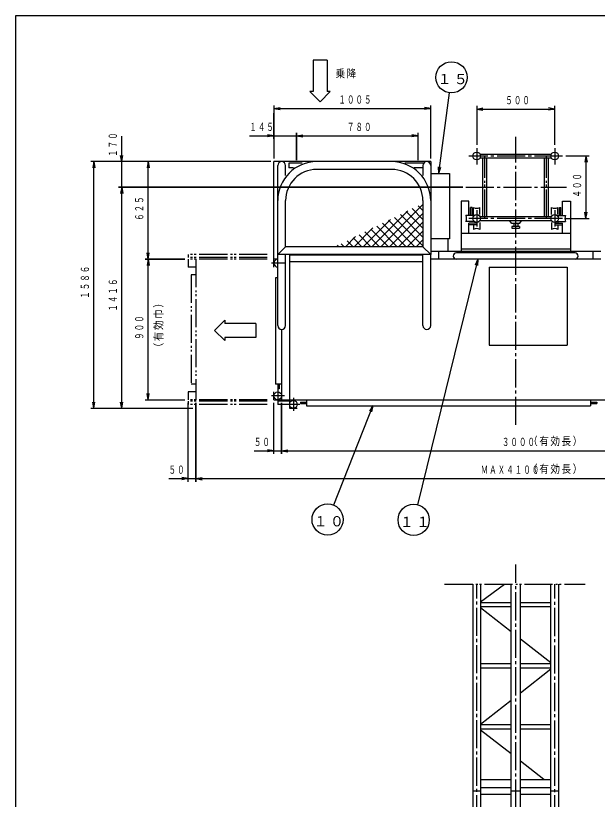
# Model space of a CAD drawing. Units: millimetres, scale not verified. Extents: x -15900 to 15420, y -11200 to 10886.
# Drawn here: x -15900 to -8445, y 846 to 10886 of the extents above; entities that cross this region are included whole.
import ezdxf

# ---------------------------------------------------------------- set-up
doc = ezdxf.new("R2010")
doc.units = ezdxf.units.MM
doc.header["$LTSCALE"] = 40
doc.linetypes.add('CHAIN2', pattern=[12, 9, -1, 1, -1])
doc.linetypes.add('DOUBLE_CHAIN2', pattern=[12.8, 9, -1, 0.6, -0.6, 0.6, -1])
doc.layers.add('0-0_1', color=1, linetype='Continuous')
doc.styles.add('ＭＳ ゴシック', font='')
doc.styles.get('ＭＳ ゴシック').set_extended_font_data('MS Gothic')

# ---------------------------------------------------------------- blocks, each defined once
blk = doc.blocks.new('D7')
at = {"layer": '0-0_1', "color": 4}
for p, q in [((4229.42, 21186.76), (4229.42, 21517.17)), ((3915.57, 21226.76), (4519.42, 21226.76)), ((4229.42, 21226.76), (4149.42, 21240.87)), ((4229.42, 21226.76), (4149.42, 21212.65)), ((4519.42, 20916.35), (4519.42, 21266.76))]:
    blk.add_line(p, q, dxfattribs=at)
at = {"layer": '0-0_1', "color": 7, "insert": (3915.57, 21286.76), "char_height": 102.6, "attachment_point": 7, "style": 'ＭＳ ゴシック'}
blk.add_mtext('\\T1.17;\\W0.65;１４５', dxfattribs=at)
blk = doc.blocks.new('D8')
at = {"layer": '0-0_1', "color": 4}
for p, q in [((4519.42, 21266.76), (4519.42, 20916.35)), ((4519.42, 21226.76), (4599.42, 21240.87)), ((4519.42, 21226.76), (6079.42, 21226.76)), ((4519.42, 21226.76), (4599.42, 21212.65)), ((6079.42, 21226.76), (5999.42, 21240.87)), ((6079.42, 21226.76), (5999.42, 21212.65)), ((6079.42, 20916.35), (6079.42, 21266.76))]:
    blk.add_line(p, q, dxfattribs=at)
at = {"layer": '0-0_1', "color": 7, "insert": (5167.42, 21286.76), "char_height": 102.6, "attachment_point": 7, "style": 'ＭＳ ゴシック'}
blk.add_mtext('\\T1.17;\\W0.65;７８０', dxfattribs=at)
blk = doc.blocks.new('D9')
at = {"layer": '0-0_1', "color": 4}
for p, q in [((4229.42, 21617.57), (4229.42, 20936.35)), ((4229.42, 21577.57), (4309.42, 21591.68)), ((6239.42, 21577.57), (6159.42, 21591.68)), ((6239.42, 20936.35), (6239.42, 21617.57)), ((4229.42, 21577.57), (6239.42, 21577.57)), ((4229.42, 21577.57), (4309.42, 21563.46)), ((6239.42, 21577.57), (6159.42, 21563.46))]:
    blk.add_line(p, q, dxfattribs=at)
at = {"layer": '0-0_1', "color": 7, "insert": (5058.42, 21637.57), "char_height": 102.6, "attachment_point": 7, "style": 'ＭＳ ゴシック'}
blk.add_mtext('\\T1.17;\\W0.65;１００５', dxfattribs=at)
blk = doc.blocks.new('D10')
at = {"layer": '0-0_1', "color": 4}
for p, q in [((3089.42, 19646.35), (2578.21, 19646.35)), ((2618.21, 19646.35), (2604.1, 19566.35)), ((2618.21, 17846.35), (2618.21, 19646.35)), ((2618.21, 19646.35), (2632.31, 19566.35)), ((2618.21, 17846.35), (2604.1, 17926.35)), ((2618.21, 17846.35), (2632.31, 17926.35)), ((2578.21, 17846.35), (3089.42, 17846.35))]:
    blk.add_line(p, q, dxfattribs=at)
at = {"layer": '0-0_1', "color": 7, "insert": (2558.21, 18614.35), "char_height": 102.6, "attachment_point": 7, "rotation": 90, "style": 'ＭＳ ゴシック'}
blk.add_mtext('\\T1.17;\\W0.65;９００', dxfattribs=at)
blk = doc.blocks.new('D11')
at = {"layer": '0-0_1', "color": 4}
for p, q in [((2618.21, 20896.35), (2604.1, 20816.35)), ((2618.21, 19646.35), (2618.21, 20896.35)), ((2618.21, 20896.35), (2632.31, 20816.35)), ((2618.21, 19646.35), (2604.1, 19726.35)), ((2618.21, 19646.35), (2632.31, 19726.35)), ((2578.21, 19646.35), (3089.42, 19646.35))]:
    blk.add_line(p, q, dxfattribs=at)
at = {"layer": '0-0_1', "color": 7, "insert": (2558.21, 20139.35), "char_height": 102.6, "attachment_point": 7, "rotation": 90, "style": 'ＭＳ ゴシック'}
blk.add_mtext('\\T1.17;\\W0.65;６２５', dxfattribs=at)
blk = doc.blocks.new('D12')
at = {"layer": '0-0_1', "color": 4}
for p, q in [((4229.42, 17151.22), (4229.42, 17806.35)), ((4329.42, 17806.35), (4329.42, 17151.22)), ((3974.9, 17191.22), (4329.42, 17191.22)), ((4229.42, 17191.22), (4149.42, 17205.32)), ((4229.42, 17191.22), (4149.42, 17177.11))]:
    blk.add_line(p, q, dxfattribs=at)
at = {"layer": '0-0_1', "color": 7, "insert": (3974.9, 17251.22), "char_height": 102.6, "attachment_point": 7, "style": 'ＭＳ ゴシック'}
blk.add_mtext('\\T1.17;\\W0.65;５０', dxfattribs=at)
blk = doc.blocks.new('D13')
at = {"layer": '0-0_1', "color": 4}
for p, q in [((4329.42, 17151.22), (4329.42, 17806.35)), ((10329.42, 17806.35), (10329.42, 17151.22)), ((4329.42, 17191.22), (4409.42, 17205.32)), ((4329.42, 17191.22), (10329.42, 17191.22)), ((4329.42, 17191.22), (4409.42, 17177.11)), ((10329.42, 17191.22), (10249.42, 17205.32)), ((10329.42, 17191.22), (10249.42, 17177.11))]:
    blk.add_line(p, q, dxfattribs=at)
at = {"layer": '0-0_1', "color": 7, "insert": (7153.42, 17251.22), "char_height": 102.6, "attachment_point": 7, "style": 'ＭＳ ゴシック'}
blk.add_mtext('\\T1.17;\\W0.65;３０００', dxfattribs=at)
blk = doc.blocks.new('D16')
at = {"layer": '0-0_1', "color": 4}
for p, q in [((3129.42, 16795.8), (3129.42, 17806.35)), ((3229.42, 17806.35), (3229.42, 16795.8)), ((2881.59, 16835.8), (3229.42, 16835.8)), ((3129.42, 16835.8), (3049.42, 16849.9)), ((3129.42, 16835.8), (3049.42, 16821.69))]:
    blk.add_line(p, q, dxfattribs=at)
at = {"layer": '0-0_1', "color": 7, "insert": (2881.59, 16895.8), "char_height": 102.6, "attachment_point": 7, "style": 'ＭＳ ゴシック'}
blk.add_mtext('\\T1.17;\\W0.65;５０', dxfattribs=at)
blk = doc.blocks.new('D17')
at = {"layer": '0-0_1', "color": 4}
for p, q in [((3229.42, 16795.8), (3229.42, 17806.35)), ((3229.42, 16835.8), (3309.42, 16849.9)), ((3229.42, 16835.8), (11429.42, 16835.8)), ((3229.42, 16835.8), (3309.42, 16821.69))]:
    blk.add_line(p, q, dxfattribs=at)
at = {"layer": '0-0_1', "color": 7, "insert": (6881.34, 16895.8), "char_height": 102.6, "attachment_point": 7, "style": 'ＭＳ ゴシック'}
blk.add_mtext('\\T1.17;\\W0.65;ＭＡＸ４１００', dxfattribs=at)
blk = doc.blocks.new('D20')
at = {"layer": '0-0_1', "color": 5}
for q in [(4992.13, 16496.69), (5455.43, 17700.92), (5481.65, 17690.5)]:
    blk.add_line((5498.08, 17770.05), q, dxfattribs=at)
blk.add_circle((4918.28, 16310.83), 200, dxfattribs=at)
at = {"layer": '0-0_1', "color": 7, "insert": (4739.4, 16221.38), "char_height": 131.1, "attachment_point": 7, "style": 'ＭＳ ゴシック'}
blk.add_mtext('\\T1.17;１０', dxfattribs=at)
blk = doc.blocks.new('D21')
at = {"layer": '0-0_1', "color": 5}
for q in [(6069.5, 16500.03), (6811.62, 19571.34), (6839.02, 19564.59)]:
    blk.add_line((6844.46, 19645.64), q, dxfattribs=at)
blk.add_circle((6021.66, 16305.83), 200, dxfattribs=at)
at = {"layer": '0-0_1', "color": 7, "insert": (5842.77, 16216.39), "char_height": 131.1, "attachment_point": 7, "style": 'ＭＳ ゴシック'}
blk.add_mtext('\\T1.17;１１', dxfattribs=at)
blk = doc.blocks.new('D24')
at = {"layer": '0-0_1', "color": 5}
for q in [(6479.42, 21778.04), (6340.67, 20827.79), (6368.64, 20824.12)]:
    blk.add_line((6344.26, 20746.63), q, dxfattribs=at)
blk.add_circle((6505.41, 21976.35), 200, dxfattribs=at)
at = {"layer": '0-0_1', "color": 7, "insert": (6326.52, 21886.91), "char_height": 131.1, "attachment_point": 7, "style": 'ＭＳ ゴシック'}
blk.add_mtext('\\T1.17;１５', dxfattribs=at)
blk = doc.blocks.new('D25')
at = {"layer": '0-0_1', "color": 4}
for p, q in [((6829.42, 21609.57), (6829.42, 21110.14)), ((7829.42, 21110.14), (7829.42, 21609.57)), ((6829.42, 21569.57), (6909.42, 21583.68)), ((6829.42, 21569.57), (7829.42, 21569.57)), ((6829.42, 21569.57), (6909.42, 21555.46)), ((7829.42, 21569.57), (7749.42, 21583.68)), ((7829.42, 21569.57), (7749.42, 21555.46))]:
    blk.add_line(p, q, dxfattribs=at)
at = {"layer": '0-0_1', "color": 7, "insert": (7197.42, 21629.57), "char_height": 102.6, "attachment_point": 7, "style": 'ＭＳ ゴシック'}
blk.add_mtext('\\T1.17;\\W0.65;５００', dxfattribs=at)
blk = doc.blocks.new('D26')
at = {"layer": '0-0_1', "color": 4}
for p, q in [((8269.92, 20968.35), (7970.47, 20968.35)), ((8229.92, 20968.35), (8215.81, 20888.35)), ((8229.92, 20968.35), (8229.92, 20168.35)), ((8229.92, 20968.35), (8244.02, 20888.35)), ((8229.92, 20168.35), (8215.81, 20248.35)), ((8229.92, 20168.35), (8244.02, 20248.35)), ((7970.47, 20168.35), (8269.92, 20168.35))]:
    blk.add_line(p, q, dxfattribs=at)
at = {"layer": '0-0_1', "color": 7, "insert": (8169.92, 20436.35), "char_height": 102.6, "attachment_point": 7, "rotation": 90, "style": 'ＭＳ ゴシック'}
blk.add_mtext('\\T1.17;\\W0.65;４００', dxfattribs=at)
blk = doc.blocks.new('D28')
at = {"layer": '0-0_1', "color": 4}
for p, q in [((6650.61, 20568.35), (2239.67, 20568.35)), ((2279.67, 20568.35), (2265.56, 20488.35)), ((2279.67, 17736.35), (2279.67, 20568.35)), ((2279.67, 20568.35), (2293.77, 20488.35)), ((2279.67, 17736.35), (2265.56, 17816.35)), ((2279.67, 17736.35), (2293.77, 17816.35))]:
    blk.add_line(p, q, dxfattribs=at)
at = {"layer": '0-0_1', "color": 7, "insert": (2219.67, 18976.35), "char_height": 102.6, "attachment_point": 7, "rotation": 90, "style": 'ＭＳ ゴシック'}
blk.add_mtext('\\T1.17;\\W0.65;１４１６', dxfattribs=at)
blk = doc.blocks.new('D29')
at = {"layer": '0-0_1', "color": 4}
for p, q in [((2279.67, 20568.35), (2279.67, 21222.35)), ((2279.67, 20896.35), (2265.56, 20976.35)), ((2279.67, 20896.35), (2293.77, 20976.35)), ((2239.67, 20568.35), (6650.61, 20568.35))]:
    blk.add_line(p, q, dxfattribs=at)
at = {"layer": '0-0_1', "color": 7, "insert": (2219.67, 20958.35), "char_height": 102.6, "attachment_point": 7, "rotation": 90, "style": 'ＭＳ ゴシック'}
blk.add_mtext('\\T1.17;\\W0.65;１７０', dxfattribs=at)
blk = doc.blocks.new('D30')
at = {"layer": '0-0_1', "color": 4}
for p, q in [((4189.42, 20896.35), (1881.67, 20896.35)), ((1921.67, 20896.35), (1907.56, 20816.35)), ((1921.67, 17736.35), (1921.67, 20896.35)), ((1921.67, 20896.35), (1935.78, 20816.35)), ((1921.67, 17736.35), (1907.56, 17816.35)), ((1921.67, 17736.35), (1935.78, 17816.35)), ((1881.67, 17736.35), (3189.42, 17736.35))]:
    blk.add_line(p, q, dxfattribs=at)
at = {"layer": '0-0_1', "color": 7, "insert": (1861.67, 19140.35), "char_height": 102.6, "attachment_point": 7, "rotation": 90, "style": 'ＭＳ ゴシック'}
blk.add_mtext('\\T1.17;\\W0.65;１５８６', dxfattribs=at)

msp = doc.modelspace()

# ---------------------------------------------------------------- linework, layer by layer
at = {"layer": '0-0_1', "color": 4}
for p, q in [((-12088.01, 10314.47), (-12088.01, 9914.47)), ((-11908.01, 10314.47), (-12088.01, 10314.47)), ((-11908.01, 10314.47), (-11908.01, 9914.47)), ((-12128.01, 9914.47), (-11998.01, 9784.48)), ((-12088.01, 9914.47), (-12128.01, 9914.47)), ((-11868.01, 9914.47), (-11998.01, 9784.48)), ((-11868.01, 9914.47), (-11908.01, 9914.47)), ((-13670.58, 9016.35), (-14340.57, 9016.35))]:
    msp.add_line(p, q, dxfattribs=at)
at = {"layer": '0-0_1', "color": 2, "linetype": 'CHAIN2'}
for p, q in [((-9490.58, 5644.43), (-9490.58, 9334.88)), ((-9990.58, 9190.14), (-9990.58, 8978.72)), ((-8990.58, 9190.14), (-8990.58, 8978.72)), ((-8889.53, 9088.35), (-10092.35, 9088.35)), ((-10129.39, 8688.35), (-8838.92, 8688.35)), ((-9990.58, 8394.59), (-9990.58, 8186.58)), ((-8990.58, 8394.59), (-8990.58, 8186.58)), ((-8889.53, 8288.35), (-10092.35, 8288.35)), ((-12456.09, 7716.35), (-12618.87, 7716.35)), ((-12540.58, 6100.84), (-12540.58, 5931.87)), ((-12456.09, 6016.35), (-12618.87, 6016.35)), ((-12340.58, 5990.84), (-12340.58, 5821.87)), ((-12256.09, 5906.35), (-12418.87, 5906.35)), ((-9490.58, -701.61), (-9490.58, 3853.97)), ((-9990.58, -419.11), (-9990.58, 3604.46)), ((-8990.58, -422.03), (-8990.58, 3604.46))]:
    msp.add_line(p, q, dxfattribs=at)
at = {"layer": '0-0_1'}
for p, q in [((-9947.28, 9113.35), (-9033.88, 9113.35)), ((-9947.28, 9063.35), (-9033.88, 9063.35)), ((-9910.57, 8313.35), (-9910.57, 9063.35)), ((-9860.57, 8313.35), (-9860.57, 9063.35)), ((-9120.58, 8313.35), (-9120.58, 9063.35)), ((-9070.58, 8313.35), (-9070.58, 9063.35)), ((-12590.58, 7666.35), (-12590.58, 9016.35)), ((-10580.58, 9016.35), (-12590.58, 9016.35)), ((-12540.58, 7826.35), (-12540.58, 8966.35)), ((-12440.58, 8836.93), (-12440.58, 8966.35)), ((-12226.98, 8996.35), (-12400.58, 8996.35)), ((-12400.58, 8996.35), (-12400.58, 8936.35)), ((-12339.51, 8936.35), (-12400.58, 8936.35)), ((-10670.58, 8996.35), (-10910.1, 8996.35)), ((-10680.58, 8936.35), (-10794.06, 8936.35)), ((-10680.58, 8966.35), (-10680.58, 8836.93)), ((-10580.58, 9016.35), (-10580.58, 7826.35)), ((-11080.58, 8916.35), (-12040.58, 8916.35)), ((-12440.58, 7926.35), (-12440.58, 8516.35)), ((-10680.58, 8516.35), (-10680.58, 7926.35)), ((-10190.58, 8508.35), (-10190.58, 7866.35)), ((-10090.58, 8508.35), (-10190.58, 8508.35)), ((-10090.58, 8328.35), (-10090.58, 8508.35)), ((-8890.58, 8328.35), (-8890.58, 8508.35)), ((-10050.58, 8428.35), (-10070.58, 8428.35)), ((-10070.58, 8328.35), (-10070.58, 8428.35)), ((-10050.58, 8328.35), (-10050.58, 8428.35)), ((-10030.57, 8337.31), (-10030.57, 8428.35)), ((-9950.57, 8337.31), (-9950.57, 8428.35)), ((-9030.58, 8337.31), (-9030.58, 8428.35)), ((-8950.58, 8337.31), (-8950.58, 8428.35)), ((-8930.58, 8428.35), (-8910.58, 8428.35)), ((-8930.58, 8328.35), (-8930.58, 8428.35)), ((-8910.58, 8328.35), (-8910.58, 8428.35)), ((-10020.58, 8328.35), (-10130.58, 8328.35)), ((-10020.58, 8248.35), (-10130.58, 8248.35)), ((-10030.58, 8236.46), (-10030.58, 8228.35)), ((-9950.58, 8236.46), (-9950.58, 8148.35)), ((-9947.28, 8313.35), (-9033.88, 8313.35)), ((-9947.28, 8263.35), (-9033.88, 8263.35)), ((-9540.58, 8223.35), (-9570.58, 8263.35)), ((-9440.58, 8223.35), (-9410.58, 8263.35)), ((-9030.57, 8236.46), (-9030.57, 8148.35)), ((-8960.58, 8328.35), (-8850.58, 8328.35)), ((-8960.58, 8248.35), (-8850.58, 8248.35)), ((-8950.57, 8236.46), (-8950.57, 8228.35)), ((-10090.58, 8096.35), (-10090.58, 8228.35)), ((-9990.58, 8228.35), (-10090.58, 8228.35)), ((-9990.58, 8208.35), (-10090.58, 8208.35)), ((-10030.58, 8208.35), (-10030.58, 8148.35)), ((-9440.58, 8223.35), (-9540.58, 8223.35)), ((-9540.58, 8183.35), (-9540.58, 8163.35)), ((-9440.58, 8183.35), (-9540.58, 8183.35)), ((-9540.58, 8163.35), (-9440.58, 8163.35)), ((-9515.58, 8223.35), (-9515.58, 8183.35)), ((-9465.58, 8223.35), (-9465.58, 8183.35)), ((-9440.58, 8183.35), (-9440.58, 8163.35)), ((-8990.58, 8228.35), (-8990.58, 8208.35)), ((-8990.58, 8228.35), (-8890.58, 8228.35)), ((-8990.58, 8208.35), (-8890.58, 8208.35)), ((-8950.57, 8208.35), (-8950.57, 8148.35)), ((-8890.58, 8096.35), (-8890.58, 8228.35)), ((-8790.58, 8096.35), (-10190.58, 8096.35)), ((-10360.58, 8026.35), (-10360.58, 7866.35)), ((-12440.58, 7926.35), (-12540.58, 7826.35)), ((-10680.58, 7926.35), (-12440.58, 7926.35)), ((-10580.58, 7826.35), (-10680.58, 7926.35)), ((-8400.58, 7866.35), (-10580.58, 7866.35)), ((-10480.58, 7866.35), (-10480.58, 7766.35)), ((-8730.58, 7846.35), (-10250.58, 7846.35)), ((-8790.58, 7896.35), (-10190.58, 7896.35)), ((-8500.58, 7866.35), (-8500.58, 7766.35)), ((-12540.58, 7766.35), (-12590.58, 7766.35)), ((-10580.58, 7826.35), (-12540.58, 7826.35)), ((-12540.58, 6916.35), (-12540.58, 7826.35)), ((-12440.58, 6916.35), (-12440.58, 7826.35)), ((-12390.58, 7826.35), (-12390.58, 5856.35)), ((-10680.58, 7816.35), (-12390.58, 7816.35)), ((-12390.58, 7736.35), (-10680.58, 7736.35)), ((-10680.58, 6916.35), (-10680.58, 7826.35)), ((-10580.58, 6916.35), (-10580.58, 7826.35)), ((-8400.58, 7766.35), (-10580.58, 7766.35)), ((-9830.58, 7666.35), (-8830.58, 7666.35)), ((-9830.58, 7666.35), (-9830.58, 6666.35)), ((-8830.58, 7666.35), (-8830.58, 6666.35)), ((-12570.58, 7526.35), (-12570.58, 6166.35)), ((-12540.58, 7526.35), (-12570.58, 7526.35)), ((-12490.58, 6866.35), (-12490.58, 5966.35)), ((-9830.58, 6666.35), (-8830.58, 6666.35)), ((-12490.58, 6166.35), (-12570.58, 6166.35)), ((-12540.58, 6166.35), (-12540.58, 6106.35)), ((-12520.58, 6166.35), (-12520.58, 6106.35)), ((-12590.58, 5966.35), (-12590.58, 6066.35)), ((-12520.58, 6106.35), (-12540.58, 6106.35)), ((-12590.58, 5966.35), (-6390.58, 5966.35)), ((-12250.58, 5936.35), (-12170.58, 5936.35)), ((-12250.58, 5936.35), (-12250.58, 5916.35)), ((-12170.58, 5966.35), (-12170.58, 5886.35)), ((-8532.32, 5966.35), (-8532.32, 5886.35)), ((-8532.32, 5936.35), (-8452.32, 5936.35)), ((-8452.32, 5936.35), (-8452.32, 5916.35)), ((-12390.58, 5906.35), (-12540.58, 5906.35)), ((-12390.58, 5856.35), (-12290.58, 5856.35)), ((-12250.58, 5916.35), (-12170.58, 5916.35)), ((-12170.58, 5886.35), (-8532.32, 5886.35)), ((-8532.32, 5916.35), (-8452.32, 5916.35)), ((-10039.18, 3604.46), (-10039.18, -475.52)), ((-9941.98, 3604.46), (-9941.98, -431.15)), ((-9941.98, 3374.72), (-9634.2, 3604.46)), ((-9550.58, -402.56), (-9550.58, 3604.46)), ((-9430.58, -402.56), (-9430.58, 3604.46)), ((-9039.18, -428.19), (-9039.18, 3604.46)), ((-8941.98, 3604.46), (-8941.98, -475.53)), ((-9550.58, 3365.64), (-9941.98, 3365.64)), ((-9039.18, 3365.64), (-9430.58, 3365.64)), ((-9550.58, 3311.24), (-9941.98, 3311.24)), ((-9550.58, 2993.92), (-9941.98, 3300.38)), ((-9039.18, 3311.24), (-9430.58, 3311.24)), ((-9039.18, 2593.49), (-9430.58, 2899.96)), ((-9550.58, 2582.64), (-9941.98, 2582.64)), ((-9550.58, 2528.24), (-9941.98, 2528.24)), ((-9039.18, 2582.64), (-9430.58, 2582.64)), ((-9039.18, 2528.24), (-9430.58, 2528.24)), ((-9430.58, 2210.92), (-9039.18, 2517.39)), ((-9941.98, 1810.49), (-9550.58, 2116.96)), ((-9550.58, 1799.64), (-9941.98, 1799.64)), ((-9550.58, 1745.24), (-9941.98, 1745.24)), ((-9550.58, 1428.67), (-9941.98, 1734.47)), ((-9039.18, 1799.64), (-9430.58, 1799.64)), ((-9039.18, 1745.24), (-9430.58, 1745.24)), ((-9129.18, 1099.44), (-9430.58, 1334.92)), ((-9941.98, 1099.44), (-9550.58, 1099.44)), ((-9430.58, 1099.44), (-9039.18, 1099.44)), ((-10039.18, 955.44), (-9941.98, 955.44)), ((-9941.98, 999.44), (-9550.58, 999.44)), ((-9941.98, 911.44), (-9550.58, 911.44)), ((-9550.58, 955.44), (-9430.58, 955.44)), ((-9430.58, 999.44), (-9039.18, 999.44)), ((-9430.58, 911.44), (-9039.18, 911.44)), ((-9039.18, 955.44), (-8941.98, 955.44))]:
    msp.add_line(p, q, dxfattribs=at)
at = {"layer": '0-0_1', "color": 2, "linetype": 'DOUBLE_CHAIN2'}
for p, q in [((-9885.57, 8298.22), (-9885.57, 9081.04)), ((-9095.58, 8298.22), (-9095.58, 9081.04)), ((-13690.58, 7826.35), (-13690.58, 7786.35)), ((-12674.89, 7826.35), (-13690.58, 7826.35)), ((-12674.89, 7786.35), (-13690.58, 7786.35)), ((-13590.58, 7766.35), (-13590.58, 5966.35)), ((-13590.58, 7666.35), (-13690.58, 7666.35)), ((-13650.58, 7566.35), (-13650.58, 6166.35)), ((-13590.58, 7566.35), (-13650.58, 7566.35)), ((-13590.58, 6166.35), (-13650.58, 6166.35)), ((-12674.89, 5966.35), (-13690.58, 5966.35)), ((-12674.89, 5946.35), (-13690.58, 5946.35)), ((-13690.58, 5946.35), (-13690.58, 5906.35)), ((-12674.89, 5906.35), (-13690.58, 5906.35)), ((-10402.01, 3604.46), (-8599.29, 3604.46))]:
    msp.add_line(p, q, dxfattribs=at)
at = {"layer": '0-0_1', "color": 2}
for p, q in [((-11220.39, 7926.35), (-10680.58, 8466.16)), ((-10742.45, 8452.02), (-10680.58, 8390.15)), ((-11333.52, 7926.35), (-10871.96, 8387.91)), ((-11107.25, 7926.35), (-10680.58, 8353.02)), ((-10969.48, 8339.64), (-10680.58, 8050.75)), ((-10893.8, 8377.1), (-10680.58, 8163.88)), ((-10818.12, 8414.56), (-10680.58, 8277.02)), ((-11446.66, 7926.35), (-11095.99, 8277.03)), ((-11120.84, 8264.73), (-10782.46, 7926.35)), ((-11045.15, 8302.19), (-10680.58, 7937.61)), ((-10994.11, 7926.35), (-10680.58, 8239.89)), ((-11559.8, 7926.35), (-11320.01, 8166.14)), ((-11347.87, 8152.35), (-11121.87, 7926.35)), ((-11272.19, 8189.81), (-11008.74, 7926.35)), ((-11196.51, 8227.27), (-10895.6, 7926.35)), ((-11672.93, 7926.35), (-11544.02, 8055.26)), ((-11574.9, 8039.98), (-11461.28, 7926.35)), ((-11499.23, 8077.44), (-11348.14, 7926.35)), ((-11423.55, 8114.89), (-11235.01, 7926.35)), ((-10880.97, 7926.35), (-10680.58, 8126.75)), ((-11786.07, 7926.35), (-11768.05, 7944.38)), ((-11726.26, 7965.06), (-11687.55, 7926.35)), ((-11650.58, 8002.52), (-11574.42, 7926.35)), ((-10767.83, 7926.35), (-10680.58, 8013.61)), ((-11801.94, 7927.6), (-11800.69, 7926.35)), ((-13220.67, 6983.6), (-13350.67, 6853.6)), ((-13220.67, 6983.6), (-13220.67, 6943.6)), ((-12820.67, 6943.6), (-13220.67, 6943.6)), ((-12820.67, 6943.6), (-12820.67, 6763.6)), ((-13220.67, 6723.6), (-13350.67, 6853.6)), ((-12820.67, 6763.6), (-13220.67, 6763.6)), ((-13220.67, 6763.6), (-13220.67, 6723.6))]:
    msp.add_line(p, q, dxfattribs=at)
at = {"layer": '0-0_1', "color": 7}
msp.add_lwpolyline([(-15900, -11200), (15420, -11200), (15420, 10886.4), (-15900, 10886.4)], close=True, dxfattribs=at)
at = {"layer": '0-0_1'}
for points in [[(-10580.58, 8866.35), (-10340.58, 8866.35), (-10340.58, 8026.35), (-10580.58, 8026.35)], [(-8890.58, 8508.35), (-8790.58, 8508.35), (-8790.58, 7866.35)], [(-12390.58, 5946.35), (-12540.58, 5946.35), (-12540.58, 5906.35)]]:
    msp.add_lwpolyline(points, dxfattribs=at)
at = {"layer": '0-0_1', "color": 2, "linetype": 'DOUBLE_CHAIN2'}
for points in [[(-12674.89, 7766.35), (-13690.58, 7766.35), (-13690.58, 7666.35)], [(-13590.58, 6066.35), (-13690.58, 6066.35), (-13690.58, 5966.35)]]:
    msp.add_lwpolyline(points, dxfattribs=at)
at = {"layer": '0-0_1'}
for centre in [(-9990.58, 9088.35), (-8990.58, 9088.35), (-9990.58, 8288.35), (-8990.58, 8288.35), (-12540.58, 6016.35), (-12340.58, 5906.35)]:
    msp.add_circle(centre, 50, dxfattribs=at)
for centre, radius, start, end in [((-12040.58, 8516.35), 500, 90, 180), ((-12490.58, 8966.35), 50, 0, 180), ((-11080.58, 8516.35), 500, 0, 90), ((-10630.58, 8966.35), 50, 0, 180), ((-12040.58, 8516.35), 400, 90, 180), ((-11080.58, 8516.35), 400, 0, 90), ((-9990.57, 8501.49), 83.36, 241.32499, 298.67501), ((-8990.58, 8501.49), 83.36, 241.32499, 298.67501), ((-10203.71, 8288.35), 83.36, 331.32499, 28.67501), ((-8777.44, 8288.35), 83.36, 151.32499, 208.67501), ((-9990.58, 8075.22), 83.36, 61.32499, 118.67501), ((-8990.57, 8075.22), 83.36, 61.32499, 118.67501), ((-10250.58, 7806.35), 40, 90, 270), ((-8730.58, 7806.35), 40, 270, 90), ((-12540.58, 7716.35), 50, 90, 270), ((-12490.58, 6916.35), 50, 180, 0), ((-10630.58, 6916.35), 50, 180, 0)]:
    msp.add_arc(centre, radius, start, end, dxfattribs=at)

# ---------------------------------------------------------------- block references
for name in ['D24', 'D9', 'D25', 'D7', 'D8', 'D29', 'D26', 'D30', 'D11', 'D28', 'D10', 'D21', 'D16', 'D17', 'D12', 'D13', 'D20']:
    msp.add_blockref(name, (-16820, -11880), dxfattribs=at)

# ---------------------------------------------------------------- texts
at = {"layer": '0-0_1', "color": 7, "char_height": 102.6, "attachment_point": 7, "style": 'ＭＳ ゴシック'}
for s, insert in [('\\T1.17;\\W0.85;乗降', (-11800.6, 10082.02)), ('\\T1.17;\\W0.85;（有効長）', (-9331.62, 5370)), ('\\T1.17;\\W0.85;（有効長）', (-9331.62, 5014.58))]:
    msp.add_mtext(s, dxfattribs=dict(at, insert=insert))
at = {"layer": '0-0_1', "color": 7, "insert": (-14002.68, 6573.56), "char_height": 102.6, "attachment_point": 7, "rotation": 90, "style": 'ＭＳ ゴシック'}
msp.add_mtext('\\T1.17;\\W0.85;（有効巾）', dxfattribs=at)

doc.saveas('drawing.dxf')
